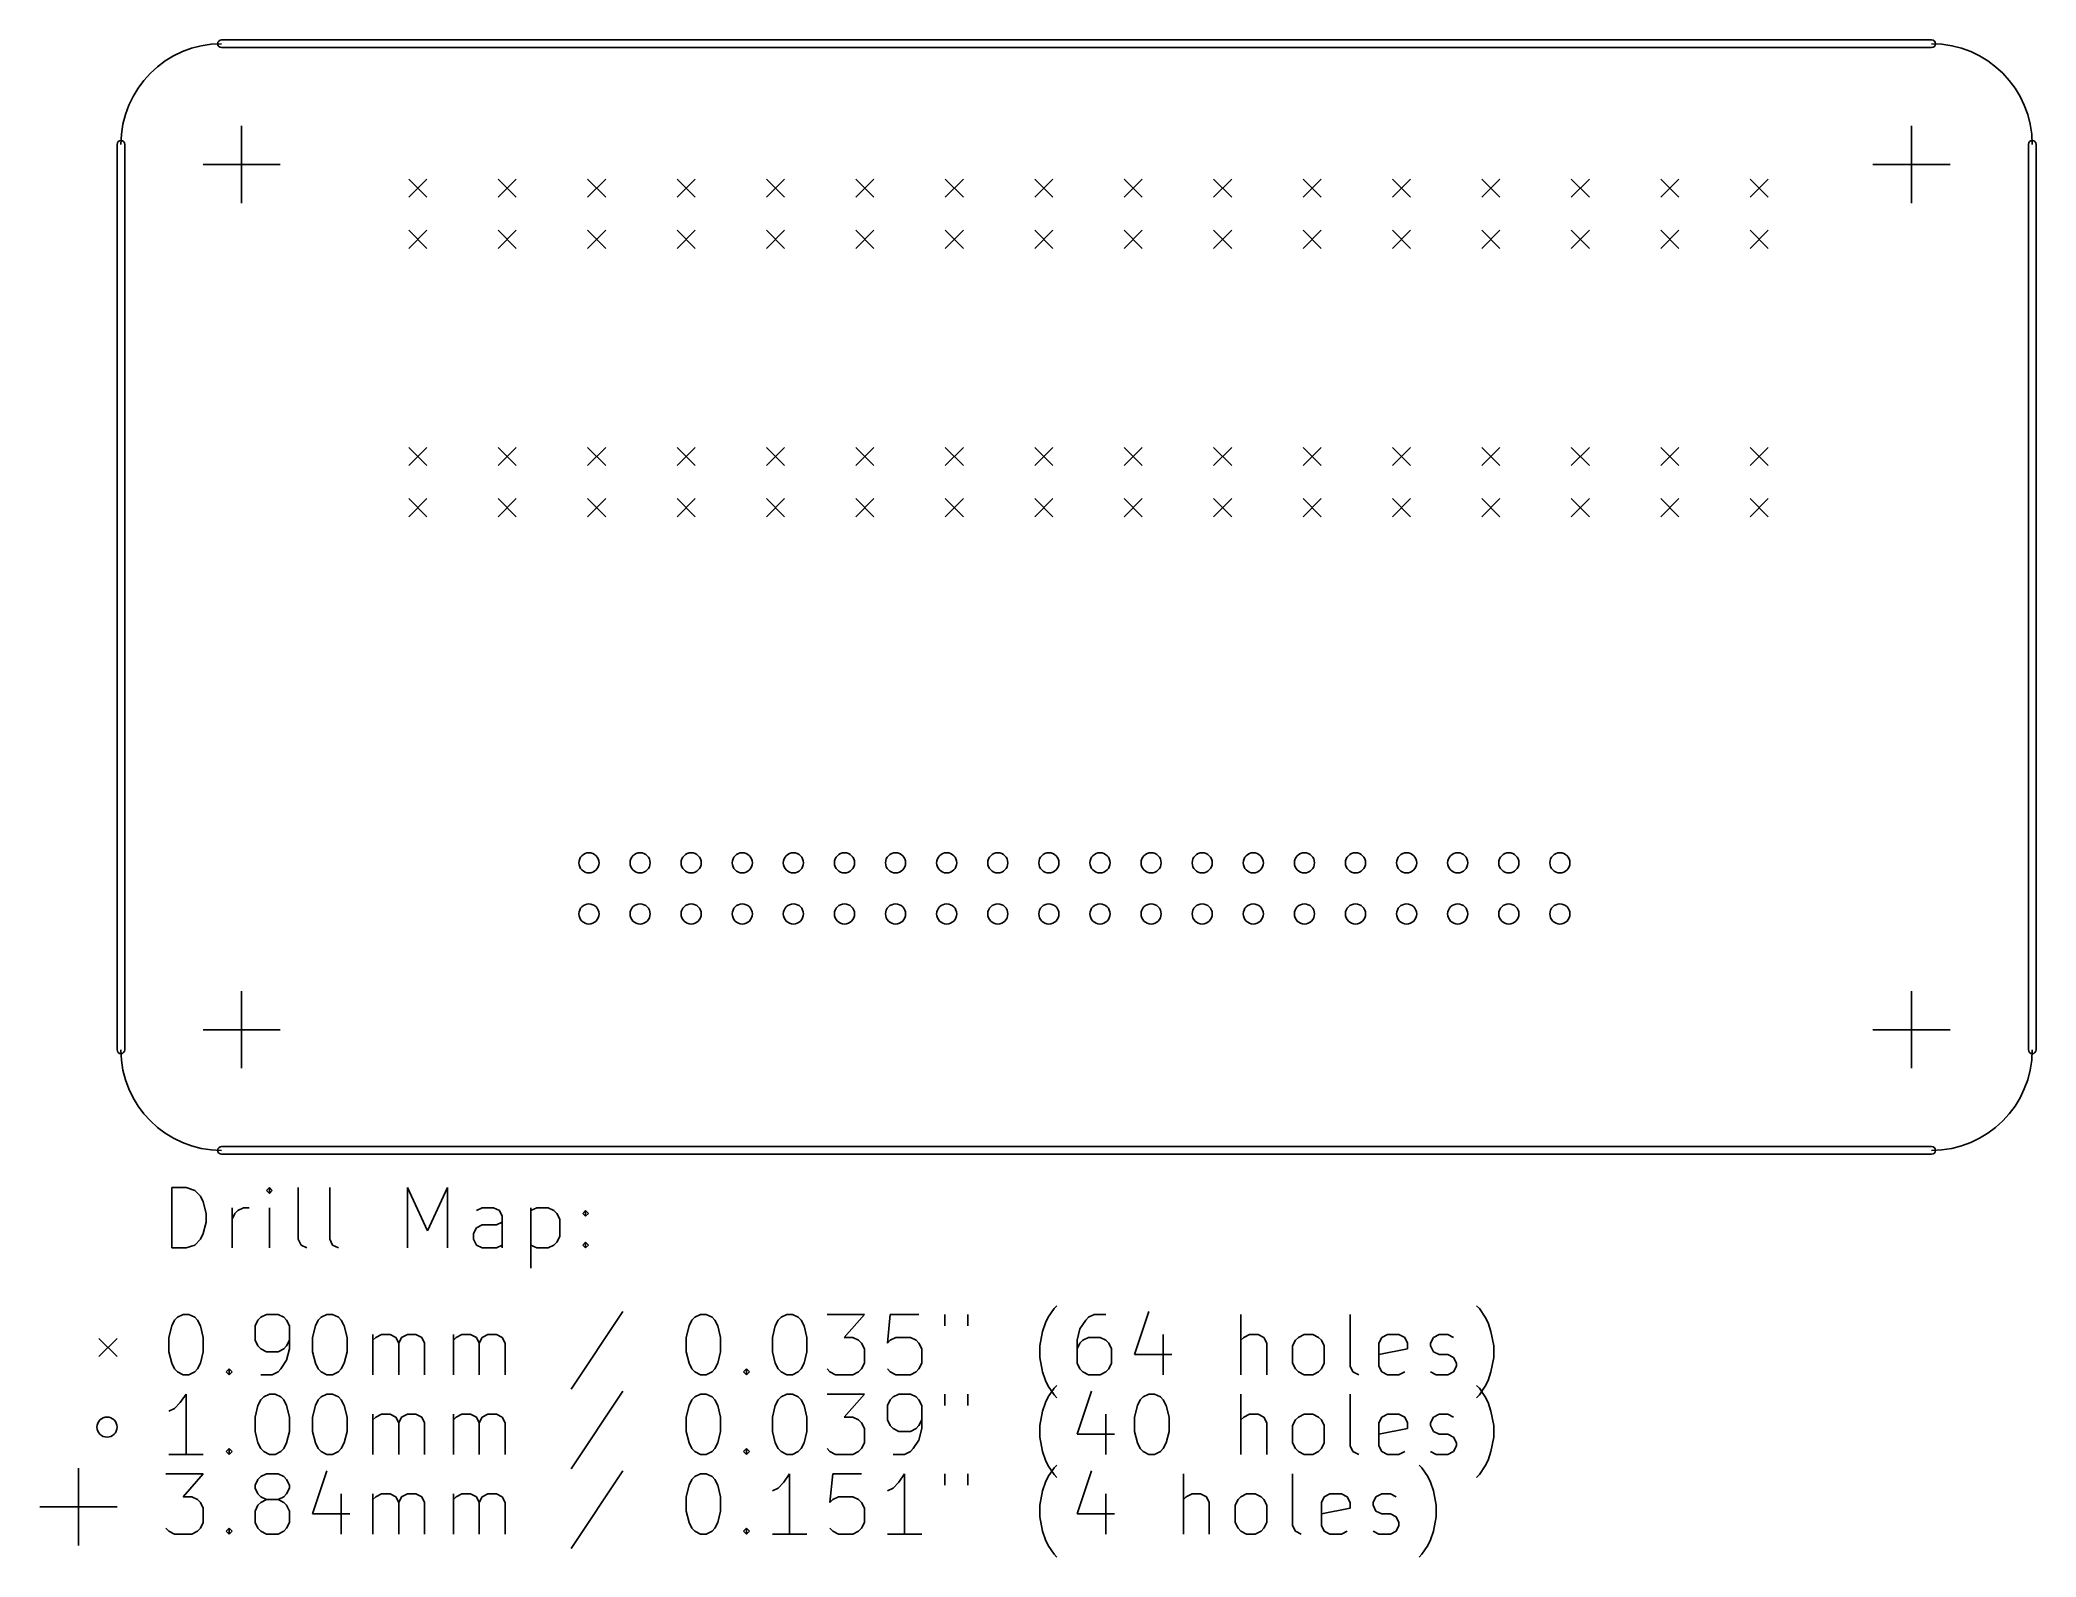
# Model space of a CAD drawing. Extents: x 53 to 152.2, y -111.2 to -35.8.
import ezdxf

# ---------------------------------------------------------------- set-up
doc = ezdxf.new("R2010")
doc.units = 0
doc.header["$MEASUREMENT"] = 0
doc.layers.add('BLACK', color=7, linetype='CONTINUOUS')

msp = doc.modelspace()

# ---------------------------------------------------------------- linework, layer by layer
at = {"layer": 'Black'}
for p, q in [((62, -35.8095), (147, -35.8095)), ((62, -36.1905), (147, -36.1905)), ((63, -40.0823), (63, -43.9177)), ((146, -40.0823), (146, -43.9177)), ((56.8095, -86), (56.8095, -41)), ((57.1905, -86), (57.1905, -41)), ((151.81, -86), (151.81, -41)), ((152.191, -86), (152.191, -41)), ((61.0823, -42), (64.9177, -42)), ((144.082, -42), (147.918, -42)), ((71.305, -42.73), (72.205, -43.63)), ((72.205, -42.73), (71.305, -43.63)), ((75.75, -42.73), (76.65, -43.63)), ((76.65, -42.73), (75.75, -43.63)), ((80.195, -42.73), (81.095, -43.63)), ((81.095, -42.73), (80.195, -43.63)), ((84.64, -42.73), (85.54, -43.63)), ((85.54, -42.73), (84.64, -43.63)), ((89.085, -42.73), (89.985, -43.63)), ((89.985, -42.73), (89.085, -43.63)), ((93.53, -42.73), (94.43, -43.63)), ((94.43, -42.73), (93.53, -43.63)), ((97.975, -42.73), (98.875, -43.63)), ((98.875, -42.73), (97.975, -43.63)), ((102.42, -42.73), (103.32, -43.63)), ((103.32, -42.73), (102.42, -43.63)), ((106.865, -42.73), (107.765, -43.63)), ((107.765, -42.73), (106.865, -43.63)), ((111.31, -42.73), (112.21, -43.63)), ((112.21, -42.73), (111.31, -43.63)), ((115.755, -42.73), (116.655, -43.63)), ((116.655, -42.73), (115.755, -43.63)), ((120.2, -42.73), (121.1, -43.63)), ((121.1, -42.73), (120.2, -43.63)), ((124.645, -42.73), (125.545, -43.63)), ((125.545, -42.73), (124.645, -43.63)), ((129.09, -42.73), (129.99, -43.63)), ((129.99, -42.73), (129.09, -43.63)), ((133.535, -42.73), (134.435, -43.63)), ((134.435, -42.73), (133.535, -43.63)), ((137.98, -42.73), (138.88, -43.63)), ((138.88, -42.73), (137.98, -43.63)), ((71.305, -45.27), (72.205, -46.17)), ((72.205, -45.27), (71.305, -46.17)), ((75.75, -45.27), (76.65, -46.17)), ((76.65, -45.27), (75.75, -46.17)), ((80.195, -45.27), (81.095, -46.17)), ((81.095, -45.27), (80.195, -46.17)), ((84.64, -45.27), (85.54, -46.17)), ((85.54, -45.27), (84.64, -46.17)), ((89.085, -45.27), (89.985, -46.17)), ((89.985, -45.27), (89.085, -46.17)), ((93.53, -45.27), (94.43, -46.17)), ((94.43, -45.27), (93.53, -46.17)), ((97.975, -45.27), (98.875, -46.17)), ((98.875, -45.27), (97.975, -46.17)), ((102.42, -45.27), (103.32, -46.17)), ((103.32, -45.27), (102.42, -46.17)), ((106.865, -45.27), (107.765, -46.17)), ((107.765, -45.27), (106.865, -46.17)), ((111.31, -45.27), (112.21, -46.17)), ((112.21, -45.27), (111.31, -46.17)), ((115.755, -45.27), (116.655, -46.17)), ((116.655, -45.27), (115.755, -46.17)), ((120.2, -45.27), (121.1, -46.17)), ((121.1, -45.27), (120.2, -46.17)), ((124.645, -45.27), (125.545, -46.17)), ((125.545, -45.27), (124.645, -46.17)), ((129.09, -45.27), (129.99, -46.17)), ((129.99, -45.27), (129.09, -46.17)), ((133.535, -45.27), (134.435, -46.17)), ((134.435, -45.27), (133.535, -46.17)), ((137.98, -45.27), (138.88, -46.17)), ((138.88, -45.27), (137.98, -46.17)), ((71.305, -56.065), (72.205, -56.965)), ((72.205, -56.065), (71.305, -56.965)), ((75.75, -56.065), (76.65, -56.965)), ((76.65, -56.065), (75.75, -56.965)), ((80.195, -56.065), (81.095, -56.965)), ((81.095, -56.065), (80.195, -56.965)), ((84.64, -56.065), (85.54, -56.965)), ((85.54, -56.065), (84.64, -56.965)), ((89.085, -56.065), (89.985, -56.965)), ((89.985, -56.065), (89.085, -56.965)), ((93.53, -56.065), (94.43, -56.965)), ((94.43, -56.065), (93.53, -56.965)), ((97.975, -56.065), (98.875, -56.965)), ((98.875, -56.065), (97.975, -56.965)), ((102.42, -56.065), (103.32, -56.965)), ((103.32, -56.065), (102.42, -56.965)), ((106.865, -56.065), (107.765, -56.965)), ((107.765, -56.065), (106.865, -56.965)), ((111.31, -56.065), (112.21, -56.965)), ((112.21, -56.065), (111.31, -56.965)), ((115.755, -56.065), (116.655, -56.965)), ((116.655, -56.065), (115.755, -56.965)), ((120.2, -56.065), (121.1, -56.965)), ((121.1, -56.065), (120.2, -56.965)), ((124.645, -56.065), (125.545, -56.965)), ((125.545, -56.065), (124.645, -56.965)), ((129.09, -56.065), (129.99, -56.965)), ((129.99, -56.065), (129.09, -56.965)), ((133.535, -56.065), (134.435, -56.965)), ((134.435, -56.065), (133.535, -56.965)), ((137.98, -56.065), (138.88, -56.965)), ((138.88, -56.065), (137.98, -56.965)), ((71.305, -58.605), (72.205, -59.505)), ((72.205, -58.605), (71.305, -59.505)), ((75.75, -58.605), (76.65, -59.505)), ((76.65, -58.605), (75.75, -59.505)), ((80.195, -58.605), (81.095, -59.505)), ((81.095, -58.605), (80.195, -59.505)), ((84.64, -58.605), (85.54, -59.505)), ((85.54, -58.605), (84.64, -59.505)), ((89.085, -58.605), (89.985, -59.505)), ((89.985, -58.605), (89.085, -59.505)), ((93.53, -58.605), (94.43, -59.505)), ((94.43, -58.605), (93.53, -59.505)), ((97.975, -58.605), (98.875, -59.505)), ((98.875, -58.605), (97.975, -59.505)), ((102.42, -58.605), (103.32, -59.505)), ((103.32, -58.605), (102.42, -59.505)), ((106.865, -58.605), (107.765, -59.505)), ((107.765, -58.605), (106.865, -59.505)), ((111.31, -58.605), (112.21, -59.505)), ((112.21, -58.605), (111.31, -59.505)), ((115.755, -58.605), (116.655, -59.505)), ((116.655, -58.605), (115.755, -59.505)), ((120.2, -58.605), (121.1, -59.505)), ((121.1, -58.605), (120.2, -59.505)), ((124.645, -58.605), (125.545, -59.505)), ((125.545, -58.605), (124.645, -59.505)), ((129.09, -58.605), (129.99, -59.505)), ((129.99, -58.605), (129.09, -59.505)), ((133.535, -58.605), (134.435, -59.505)), ((134.435, -58.605), (133.535, -59.505)), ((137.98, -58.605), (138.88, -59.505)), ((138.88, -58.605), (137.98, -59.505)), ((63, -83.0823), (63, -86.9177)), ((146, -83.0823), (146, -86.9177)), ((61.0823, -85), (64.9177, -85)), ((144.082, -85), (147.918, -85)), ((62, -90.8095), (147, -90.8095)), ((62, -91.1905), (147, -91.1905)), ((59.5238, -95.8476), (59.5238, -92.8476)), ((59.5238, -92.8476), (60.2381, -92.8476)), ((60.2381, -92.8476), (60.6666, -92.9905)), ((60.6666, -92.9905), (60.9524, -93.2762)), ((64.3809, -92.8476), (64.2381, -92.9905)), ((64.2381, -92.9905), (64.3809, -93.1334)), ((64.5238, -92.9905), (64.3809, -92.8476)), ((64.3809, -92.8476), (64.3809, -93.1334)), ((64.3809, -93.1334), (64.5238, -92.9905)), ((65.8095, -95.4191), (65.8095, -92.8476)), ((67.3809, -95.4191), (67.3809, -92.8476)), ((71.2381, -95.8476), (71.2381, -92.8476)), ((71.2381, -92.8476), (72.2381, -94.9905)), ((72.2381, -94.9905), (73.2381, -92.8476)), ((73.2381, -92.8476), (73.2381, -95.8476)), ((60.9524, -93.2762), (61.0952, -93.5619)), ((61.0952, -93.5619), (61.2381, -94.1334)), ((61.2381, -94.1334), (61.2381, -94.5619)), ((62.5238, -95.8476), (62.5238, -93.8476)), ((62.5238, -94.4191), (62.6666, -94.1334)), ((62.6666, -94.1334), (62.8095, -93.9905)), ((62.8095, -93.9905), (63.0952, -93.8476)), ((63.0952, -93.8476), (63.3809, -93.8476)), ((64.3809, -95.8476), (64.3809, -93.8476)), ((74.9524, -93.8476), (74.6666, -93.9905)), ((75.5238, -93.8476), (74.9524, -93.8476)), ((75.8095, -93.9905), (75.5238, -93.8476)), ((75.9524, -94.2762), (75.8095, -93.9905)), ((77.3809, -93.8476), (77.3809, -96.8476)), ((77.3809, -93.9905), (77.6666, -93.8476)), ((77.6666, -93.8476), (78.2381, -93.8476)), ((78.2381, -93.8476), (78.5238, -93.9905)), ((78.5238, -93.9905), (78.6666, -94.1334)), ((78.6666, -94.1334), (78.8095, -94.4191)), ((79.9524, -94.1334), (80.0952, -93.9905)), ((80.0952, -94.2762), (79.9524, -94.1334)), ((80.0952, -93.9905), (80.2381, -94.1334)), ((80.0952, -93.9905), (80.0952, -94.2762)), ((80.2381, -94.1334), (80.0952, -94.2762)), ((61.0952, -95.1334), (60.9524, -95.4191)), ((61.2381, -94.5619), (61.0952, -95.1334)), ((74.5238, -95.1334), (74.6666, -94.8476)), ((74.5238, -95.4191), (74.5238, -95.1334)), ((74.6666, -94.8476), (74.9524, -94.7048)), ((74.9524, -94.7048), (75.6666, -94.7048)), ((75.6666, -94.7048), (75.9524, -94.5619)), ((75.9524, -95.8476), (75.9524, -94.2762)), ((78.8095, -94.4191), (78.8095, -95.2762)), ((60.2381, -95.8476), (59.5238, -95.8476)), ((60.6666, -95.7048), (60.2381, -95.8476)), ((60.9524, -95.4191), (60.6666, -95.7048)), ((65.9524, -95.7048), (65.8095, -95.4191)), ((66.2381, -95.8476), (65.9524, -95.7048)), ((67.5238, -95.7048), (67.3809, -95.4191)), ((67.8095, -95.8476), (67.5238, -95.7048)), ((74.6666, -95.7048), (74.5238, -95.4191)), ((74.9524, -95.8476), (74.6666, -95.7048)), ((75.6666, -95.8476), (74.9524, -95.8476)), ((75.9524, -95.7048), (75.6666, -95.8476)), ((77.6666, -95.8476), (77.3809, -95.7048)), ((78.2381, -95.8476), (77.6666, -95.8476)), ((78.5238, -95.7048), (78.2381, -95.8476)), ((78.6666, -95.5619), (78.5238, -95.7048)), ((78.8095, -95.2762), (78.6666, -95.5619)), ((79.9524, -95.7048), (80.0952, -95.5619)), ((80.0952, -95.8476), (79.9524, -95.7048)), ((80.0952, -95.5619), (80.2381, -95.7048)), ((80.0952, -95.5619), (80.0952, -95.8476)), ((80.2381, -95.7048), (80.0952, -95.8476)), ((59.8095, -99.2905), (60.0952, -99.1476)), ((60.0952, -99.1476), (60.3809, -99.1476)), ((60.3809, -99.1476), (60.6666, -99.2905)), ((64.2381, -99.1476), (63.9524, -99.2905)), ((64.8095, -99.1476), (64.2381, -99.1476)), ((65.0952, -99.2905), (64.8095, -99.1476)), ((66.9524, -99.2905), (67.2381, -99.1476)), ((67.2381, -99.1476), (67.5238, -99.1476)), ((67.5238, -99.1476), (67.8095, -99.2905)), ((81.9524, -99.0048), (79.3809, -102.862)), ((85.5238, -99.2905), (85.8095, -99.1476)), ((85.8095, -99.1476), (86.0952, -99.1476)), ((86.0952, -99.1476), (86.3809, -99.2905)), ((89.8095, -99.2905), (90.0952, -99.1476)), ((90.0952, -99.1476), (90.3809, -99.1476)), ((90.3809, -99.1476), (90.6666, -99.2905)), ((92.0952, -99.1476), (93.9524, -99.1476)), ((93.9524, -99.1476), (92.9524, -100.291)), ((95.2381, -99.1476), (95.0952, -100.576)), ((96.6666, -99.1476), (95.2381, -99.1476)), ((97.9524, -99.1476), (97.9524, -99.7191)), ((99.0952, -99.1476), (99.0952, -99.7191)), ((103.095, -99.2905), (103.381, -98.8619)), ((103.381, -98.8619), (103.524, -98.7191)), ((105.381, -99.1476), (105.095, -99.2905)), ((105.952, -99.1476), (105.381, -99.1476)), ((108.095, -99.0048), (107.381, -101.148)), ((112.667, -102.148), (112.667, -99.1476)), ((118.095, -101.719), (118.095, -99.1476)), ((124.524, -98.8619), (124.381, -98.7191)), ((124.809, -99.2905), (124.524, -98.8619)), ((59.3809, -100.291), (59.5238, -99.7191)), ((59.5238, -99.7191), (59.6666, -99.4334)), ((59.6666, -99.4334), (59.8095, -99.2905)), ((60.6666, -99.2905), (60.8095, -99.4334)), ((60.8095, -99.4334), (60.9524, -99.7191)), ((60.9524, -99.7191), (61.0952, -100.291)), ((63.8095, -99.4334), (63.6666, -99.7191)), ((63.6666, -99.7191), (63.6666, -100.433)), ((63.9524, -99.2905), (63.8095, -99.4334)), ((65.2381, -99.4334), (65.0952, -99.2905)), ((65.3809, -99.7191), (65.2381, -99.4334)), ((65.3809, -100.862), (65.3809, -99.7191)), ((66.5238, -100.291), (66.6666, -99.7191)), ((66.6666, -99.7191), (66.8095, -99.4334)), ((66.8095, -99.4334), (66.9524, -99.2905)), ((67.8095, -99.2905), (67.9524, -99.4334)), ((67.9524, -99.4334), (68.0952, -99.7191)), ((68.0952, -99.7191), (68.2381, -100.291)), ((69.5238, -102.148), (69.5238, -100.148)), ((69.6666, -100.291), (69.9524, -100.148)), ((69.9524, -100.148), (70.3809, -100.148)), ((70.3809, -100.148), (70.6666, -100.291)), ((70.9524, -100.291), (71.2381, -100.148)), ((71.2381, -100.148), (71.6666, -100.148)), ((71.6666, -100.148), (71.9524, -100.291)), ((73.5238, -102.148), (73.5238, -100.148)), ((73.6666, -100.291), (73.9524, -100.148)), ((73.9524, -100.148), (74.3809, -100.148)), ((74.3809, -100.148), (74.6666, -100.291)), ((74.9524, -100.291), (75.2381, -100.148)), ((75.2381, -100.148), (75.6666, -100.148)), ((75.6666, -100.148), (75.9524, -100.291)), ((85.0952, -100.291), (85.2381, -99.7191)), ((85.2381, -99.7191), (85.3809, -99.4334)), ((85.3809, -99.4334), (85.5238, -99.2905)), ((86.3809, -99.2905), (86.5238, -99.4334)), ((86.5238, -99.4334), (86.6666, -99.7191)), ((86.6666, -99.7191), (86.8095, -100.291)), ((89.3809, -100.291), (89.5238, -99.7191)), ((89.5238, -99.7191), (89.6666, -99.4334)), ((89.6666, -99.4334), (89.8095, -99.2905)), ((90.6666, -99.2905), (90.8095, -99.4334)), ((90.8095, -99.4334), (90.9524, -99.7191)), ((90.9524, -99.7191), (91.0952, -100.291)), ((102.667, -100.719), (102.809, -100.005)), ((102.809, -100.005), (102.952, -99.5762)), ((102.952, -99.5762), (103.095, -99.2905)), ((104.667, -99.8619), (104.524, -100.433)), ((104.952, -99.4334), (104.667, -99.8619)), ((105.095, -99.2905), (104.952, -99.4334)), ((108.809, -100.148), (108.809, -102.148)), ((113.095, -100.148), (112.809, -100.291)), ((113.524, -100.148), (113.095, -100.148)), ((113.809, -100.291), (113.524, -100.148)), ((115.524, -100.291), (115.809, -100.148)), ((115.809, -100.148), (116.238, -100.148)), ((116.238, -100.148), (116.524, -100.291)), ((119.667, -100.291), (119.952, -100.148)), ((119.952, -100.148), (120.524, -100.148)), ((120.524, -100.148), (120.809, -100.291)), ((122.238, -100.291), (122.524, -100.148)), ((122.524, -100.148), (122.952, -100.148)), ((122.952, -100.148), (123.238, -100.291)), ((124.952, -99.5762), (124.809, -99.2905)), ((125.095, -100.005), (124.952, -99.5762)), ((125.238, -100.719), (125.095, -100.005)), ((55.9095, -100.341), (56.8095, -101.241)), ((56.8095, -100.341), (55.9095, -101.241)), ((59.3809, -101.005), (59.3809, -100.291)), ((59.5238, -101.576), (59.3809, -101.005)), ((61.0952, -101.005), (60.9524, -101.576)), ((61.0952, -100.291), (61.0952, -101.005)), ((63.6666, -100.433), (63.8095, -100.719)), ((63.8095, -100.719), (63.9524, -100.862)), ((63.9524, -100.862), (64.2381, -101.005)), ((64.2381, -101.005), (64.8095, -101.005)), ((64.8095, -101.005), (65.0952, -100.862)), ((65.0952, -100.862), (65.2381, -100.719)), ((65.2381, -100.719), (65.3809, -100.433)), ((65.2381, -101.433), (65.3809, -100.862)), ((66.5238, -101.005), (66.5238, -100.291)), ((66.6666, -101.576), (66.5238, -101.005)), ((68.2381, -101.005), (68.0952, -101.576)), ((68.2381, -100.291), (68.2381, -101.005)), ((69.5238, -100.433), (69.6666, -100.291)), ((70.6666, -100.291), (70.8095, -100.576)), ((70.8095, -100.576), (70.9524, -100.291)), ((70.8095, -100.576), (70.8095, -102.148)), ((71.9524, -100.291), (72.0952, -100.576)), ((72.0952, -100.576), (72.0952, -102.148)), ((73.5238, -100.433), (73.6666, -100.291)), ((74.6666, -100.291), (74.8095, -100.576)), ((74.8095, -100.576), (74.9524, -100.291)), ((74.8095, -100.576), (74.8095, -102.148)), ((75.9524, -100.291), (76.0952, -100.576)), ((76.0952, -100.576), (76.0952, -102.148)), ((85.0952, -101.005), (85.0952, -100.291)), ((85.2381, -101.576), (85.0952, -101.005)), ((86.8095, -101.005), (86.6666, -101.576)), ((86.8095, -100.291), (86.8095, -101.005)), ((89.3809, -101.005), (89.3809, -100.291)), ((89.5238, -101.576), (89.3809, -101.005)), ((91.0952, -101.005), (90.9524, -101.576)), ((91.0952, -100.291), (91.0952, -101.005)), ((92.9524, -100.291), (93.3809, -100.291)), ((93.3809, -100.291), (93.6666, -100.433)), ((93.6666, -100.433), (93.8095, -100.576)), ((93.8095, -100.576), (93.9524, -100.862)), ((93.9524, -100.862), (93.9524, -101.576)), ((95.0952, -100.576), (95.2381, -100.433)), ((95.2381, -100.433), (95.5238, -100.291)), ((95.5238, -100.291), (96.2381, -100.291)), ((96.2381, -100.291), (96.5238, -100.433)), ((96.5238, -100.433), (96.6666, -100.576)), ((96.6666, -100.576), (96.8095, -100.862)), ((96.8095, -100.862), (96.8095, -101.576)), ((102.667, -101.291), (102.667, -100.719)), ((104.524, -100.433), (104.524, -101.576)), ((104.667, -100.576), (104.524, -100.862)), ((104.809, -100.433), (104.667, -100.576)), ((105.095, -100.291), (104.809, -100.433)), ((105.667, -100.291), (105.095, -100.291)), ((105.952, -100.433), (105.667, -100.291)), ((106.095, -100.576), (105.952, -100.433)), ((106.238, -100.862), (106.095, -100.576)), ((106.238, -101.576), (106.238, -100.862)), ((107.381, -101.148), (109.238, -101.148)), ((112.809, -100.291), (112.667, -100.433)), ((113.952, -100.576), (113.809, -100.291)), ((113.952, -102.148), (113.952, -100.576)), ((115.238, -100.719), (115.381, -100.433)), ((115.238, -101.576), (115.238, -100.719)), ((115.381, -100.433), (115.524, -100.291)), ((116.524, -100.291), (116.667, -100.433)), ((116.667, -100.433), (116.809, -100.719)), ((116.809, -100.719), (116.809, -101.576)), ((119.524, -100.576), (119.667, -100.291)), ((119.524, -101.719), (119.524, -100.576)), ((120.952, -100.862), (119.524, -101.148)), ((120.809, -100.291), (120.952, -100.576)), ((120.952, -100.576), (120.952, -100.862)), ((122.095, -100.576), (122.238, -100.291)), ((122.095, -100.719), (122.095, -100.576)), ((122.238, -101.005), (122.095, -100.719)), ((122.524, -101.148), (122.238, -101.005)), ((122.952, -101.148), (122.524, -101.148)), ((123.238, -101.291), (122.952, -101.148)), ((125.238, -101.291), (125.238, -100.719)), ((59.6666, -101.862), (59.5238, -101.576)), ((59.8095, -102.005), (59.6666, -101.862)), ((60.0952, -102.148), (59.8095, -102.005)), ((60.3809, -102.148), (60.0952, -102.148)), ((60.6666, -102.005), (60.3809, -102.148)), ((60.8095, -101.862), (60.6666, -102.005)), ((60.9524, -101.576), (60.8095, -101.862)), ((62.2381, -102.005), (62.3809, -101.862)), ((62.3809, -102.148), (62.2381, -102.005)), ((62.3809, -101.862), (62.5238, -102.005)), ((62.3809, -101.862), (62.3809, -102.148)), ((62.5238, -102.005), (62.3809, -102.148)), ((63.9524, -102.148), (64.5238, -102.148)), ((64.5238, -102.148), (64.8095, -102.005)), ((64.8095, -102.005), (64.9524, -101.862)), ((64.9524, -101.862), (65.2381, -101.433)), ((66.8095, -101.862), (66.6666, -101.576)), ((66.9524, -102.005), (66.8095, -101.862)), ((67.2381, -102.148), (66.9524, -102.005)), ((67.5238, -102.148), (67.2381, -102.148)), ((67.8095, -102.005), (67.5238, -102.148)), ((67.9524, -101.862), (67.8095, -102.005)), ((68.0952, -101.576), (67.9524, -101.862)), ((85.3809, -101.862), (85.2381, -101.576)), ((85.5238, -102.005), (85.3809, -101.862)), ((85.8095, -102.148), (85.5238, -102.005)), ((86.0952, -102.148), (85.8095, -102.148)), ((86.3809, -102.005), (86.0952, -102.148)), ((86.5238, -101.862), (86.3809, -102.005)), ((86.6666, -101.576), (86.5238, -101.862)), ((87.9524, -102.005), (88.0952, -101.862)), ((88.0952, -102.148), (87.9524, -102.005)), ((88.0952, -101.862), (88.2381, -102.005)), ((88.0952, -101.862), (88.0952, -102.148)), ((88.2381, -102.005), (88.0952, -102.148)), ((89.6666, -101.862), (89.5238, -101.576)), ((89.8095, -102.005), (89.6666, -101.862)), ((90.0952, -102.148), (89.8095, -102.005)), ((90.3809, -102.148), (90.0952, -102.148)), ((90.6666, -102.005), (90.3809, -102.148)), ((90.8095, -101.862), (90.6666, -102.005)), ((90.9524, -101.576), (90.8095, -101.862)), ((92.2381, -102.005), (92.0952, -101.862)), ((92.5238, -102.148), (92.2381, -102.005)), ((93.3809, -102.148), (92.5238, -102.148)), ((93.6666, -102.005), (93.3809, -102.148)), ((93.8095, -101.862), (93.6666, -102.005)), ((93.9524, -101.576), (93.8095, -101.862)), ((95.2381, -102.005), (95.0952, -101.862)), ((95.5238, -102.148), (95.2381, -102.005)), ((96.2381, -102.148), (95.5238, -102.148)), ((96.5238, -102.005), (96.2381, -102.148)), ((96.6666, -101.862), (96.5238, -102.005)), ((96.8095, -101.576), (96.6666, -101.862)), ((102.809, -102.005), (102.667, -101.291)), ((102.952, -102.433), (102.809, -102.005)), ((104.524, -101.576), (104.667, -101.862)), ((104.667, -101.862), (104.809, -102.005)), ((104.809, -102.005), (105.095, -102.148)), ((105.095, -102.148), (105.667, -102.148)), ((105.667, -102.148), (105.952, -102.005)), ((105.952, -102.005), (106.095, -101.862)), ((106.095, -101.862), (106.238, -101.576)), ((115.381, -101.862), (115.238, -101.576)), ((115.524, -102.005), (115.381, -101.862)), ((115.809, -102.148), (115.524, -102.005)), ((116.238, -102.148), (115.809, -102.148)), ((116.524, -102.005), (116.238, -102.148)), ((116.667, -101.862), (116.524, -102.005)), ((116.809, -101.576), (116.667, -101.862)), ((118.238, -102.005), (118.095, -101.719)), ((118.524, -102.148), (118.238, -102.005)), ((119.667, -102.005), (119.524, -101.719)), ((119.952, -102.148), (119.667, -102.005)), ((120.524, -102.148), (119.952, -102.148)), ((120.809, -102.005), (120.524, -102.148)), ((122.095, -102.005), (122.381, -102.148)), ((122.381, -102.148), (122.952, -102.148)), ((122.952, -102.148), (123.238, -102.005)), ((123.381, -101.576), (123.238, -101.291)), ((123.238, -102.005), (123.381, -101.719)), ((123.381, -101.719), (123.381, -101.576)), ((124.952, -102.433), (125.095, -102.005)), ((125.095, -102.005), (125.238, -101.291)), ((60.2381, -103.108), (59.9524, -103.536)), ((60.2381, -106.108), (60.2381, -103.108)), ((64.0952, -103.251), (64.3809, -103.108)), ((64.3809, -103.108), (64.6666, -103.108)), ((64.6666, -103.108), (64.9524, -103.251)), ((66.9524, -103.251), (67.2381, -103.108)), ((67.2381, -103.108), (67.5238, -103.108)), ((67.5238, -103.108), (67.8095, -103.251)), ((81.9524, -102.965), (79.3809, -106.822)), ((85.5238, -103.251), (85.8095, -103.108)), ((85.8095, -103.108), (86.0952, -103.108)), ((86.0952, -103.108), (86.3809, -103.251)), ((89.8095, -103.251), (90.0952, -103.108)), ((90.0952, -103.108), (90.3809, -103.108)), ((90.3809, -103.108), (90.6666, -103.251)), ((92.0952, -103.108), (93.9524, -103.108)), ((93.9524, -103.108), (92.9524, -104.251)), ((95.6666, -103.108), (95.3809, -103.251)), ((96.2381, -103.108), (95.6666, -103.108)), ((96.5238, -103.251), (96.2381, -103.108)), ((97.9524, -103.108), (97.9524, -103.679)), ((99.0952, -103.108), (99.0952, -103.679)), ((103.095, -102.719), (102.952, -102.433)), ((103.381, -103.148), (103.095, -102.719)), ((103.095, -103.251), (103.381, -102.822)), ((103.381, -102.822), (103.524, -102.679)), ((103.524, -103.291), (103.381, -103.148)), ((105.238, -102.965), (104.524, -105.108)), ((107.809, -103.251), (108.095, -103.108)), ((108.095, -103.108), (108.381, -103.108)), ((108.381, -103.108), (108.667, -103.251)), ((112.667, -106.108), (112.667, -103.108)), ((118.095, -105.679), (118.095, -103.108)), ((124.524, -102.822), (124.381, -102.679)), ((124.381, -103.291), (124.524, -103.148)), ((124.524, -103.148), (124.809, -102.719)), ((124.809, -103.251), (124.524, -102.822)), ((124.809, -102.719), (124.952, -102.433)), ((59.6666, -103.822), (59.3809, -103.965)), ((59.9524, -103.536), (59.6666, -103.822)), ((63.6666, -104.251), (63.8095, -103.679)), ((63.8095, -103.679), (63.9524, -103.393)), ((63.9524, -103.393), (64.0952, -103.251)), ((64.9524, -103.251), (65.0952, -103.393)), ((65.0952, -103.393), (65.2381, -103.679)), ((65.2381, -103.679), (65.3809, -104.251)), ((66.5238, -104.251), (66.6666, -103.679)), ((66.6666, -103.679), (66.8095, -103.393)), ((66.8095, -103.393), (66.9524, -103.251)), ((67.8095, -103.251), (67.9524, -103.393)), ((67.9524, -103.393), (68.0952, -103.679)), ((68.0952, -103.679), (68.2381, -104.251)), ((69.5238, -106.108), (69.5238, -104.108)), ((69.6666, -104.251), (69.9524, -104.108)), ((69.9524, -104.108), (70.3809, -104.108)), ((70.3809, -104.108), (70.6666, -104.251)), ((70.9524, -104.251), (71.2381, -104.108)), ((71.2381, -104.108), (71.6666, -104.108)), ((71.6666, -104.108), (71.9524, -104.251)), ((73.5238, -106.108), (73.5238, -104.108)), ((73.6666, -104.251), (73.9524, -104.108)), ((73.9524, -104.108), (74.3809, -104.108)), ((74.3809, -104.108), (74.6666, -104.251)), ((74.9524, -104.251), (75.2381, -104.108)), ((75.2381, -104.108), (75.6666, -104.108)), ((75.6666, -104.108), (75.9524, -104.251)), ((85.0952, -104.251), (85.2381, -103.679)), ((85.2381, -103.679), (85.3809, -103.393)), ((85.3809, -103.393), (85.5238, -103.251)), ((86.3809, -103.251), (86.5238, -103.393)), ((86.5238, -103.393), (86.6666, -103.679)), ((86.6666, -103.679), (86.8095, -104.251)), ((89.3809, -104.251), (89.5238, -103.679)), ((89.5238, -103.679), (89.6666, -103.393)), ((89.6666, -103.393), (89.8095, -103.251)), ((90.6666, -103.251), (90.8095, -103.393)), ((90.8095, -103.393), (90.9524, -103.679)), ((90.9524, -103.679), (91.0952, -104.251)), ((95.2381, -103.393), (95.0952, -103.679)), ((95.0952, -103.679), (95.0952, -104.393)), ((95.3809, -103.251), (95.2381, -103.393)), ((96.6666, -103.393), (96.5238, -103.251)), ((96.8095, -103.679), (96.6666, -103.393)), ((96.8095, -104.822), (96.8095, -103.679)), ((102.667, -104.679), (102.809, -103.965)), ((102.809, -103.965), (102.952, -103.536)), ((102.952, -103.536), (103.095, -103.251)), ((105.952, -104.108), (105.952, -106.108)), ((107.381, -104.251), (107.524, -103.679)), ((107.524, -103.679), (107.667, -103.393)), ((107.667, -103.393), (107.809, -103.251)), ((108.667, -103.251), (108.809, -103.393)), ((108.809, -103.393), (108.952, -103.679)), ((108.952, -103.679), (109.095, -104.251)), ((113.095, -104.108), (112.809, -104.251)), ((113.524, -104.108), (113.095, -104.108)), ((113.809, -104.251), (113.524, -104.108)), ((115.524, -104.251), (115.809, -104.108)), ((115.809, -104.108), (116.238, -104.108)), ((116.238, -104.108), (116.524, -104.251)), ((119.667, -104.251), (119.952, -104.108)), ((119.952, -104.108), (120.524, -104.108)), ((120.524, -104.108), (120.809, -104.251)), ((122.238, -104.251), (122.524, -104.108)), ((122.524, -104.108), (122.952, -104.108)), ((122.952, -104.108), (123.238, -104.251)), ((124.952, -103.536), (124.809, -103.251)), ((125.095, -103.965), (124.952, -103.536)), ((125.238, -104.679), (125.095, -103.965)), ((63.6666, -104.965), (63.6666, -104.251)), ((63.8095, -105.536), (63.6666, -104.965)), ((65.3809, -104.965), (65.2381, -105.536)), ((65.3809, -104.251), (65.3809, -104.965)), ((66.5238, -104.965), (66.5238, -104.251)), ((66.6666, -105.536), (66.5238, -104.965)), ((68.2381, -104.965), (68.0952, -105.536)), ((68.2381, -104.251), (68.2381, -104.965)), ((69.5238, -104.393), (69.6666, -104.251)), ((70.6666, -104.251), (70.8095, -104.536)), ((70.8095, -104.536), (70.9524, -104.251)), ((70.8095, -104.536), (70.8095, -106.108)), ((71.9524, -104.251), (72.0952, -104.536)), ((72.0952, -104.536), (72.0952, -106.108)), ((73.5238, -104.393), (73.6666, -104.251)), ((74.6666, -104.251), (74.8095, -104.536)), ((74.8095, -104.536), (74.9524, -104.251)), ((74.8095, -104.536), (74.8095, -106.108)), ((75.9524, -104.251), (76.0952, -104.536)), ((76.0952, -104.536), (76.0952, -106.108)), ((85.0952, -104.965), (85.0952, -104.251)), ((85.2381, -105.536), (85.0952, -104.965)), ((86.8095, -104.965), (86.6666, -105.536)), ((86.8095, -104.251), (86.8095, -104.965)), ((89.3809, -104.965), (89.3809, -104.251)), ((89.5238, -105.536), (89.3809, -104.965)), ((91.0952, -104.965), (90.9524, -105.536)), ((91.0952, -104.251), (91.0952, -104.965)), ((92.9524, -104.251), (93.3809, -104.251)), ((93.3809, -104.251), (93.6666, -104.393)), ((93.6666, -104.393), (93.8095, -104.536)), ((93.8095, -104.536), (93.9524, -104.822)), ((93.9524, -104.822), (93.9524, -105.536)), ((95.0952, -104.393), (95.2381, -104.679)), ((95.2381, -104.679), (95.3809, -104.822)), ((95.3809, -104.822), (95.6666, -104.965)), ((95.6666, -104.965), (96.2381, -104.965)), ((96.2381, -104.965), (96.5238, -104.822)), ((96.5238, -104.822), (96.6666, -104.679)), ((96.6666, -104.679), (96.8095, -104.393)), ((96.6666, -105.393), (96.8095, -104.822)), ((102.667, -105.251), (102.667, -104.679)), ((104.524, -105.108), (106.381, -105.108)), ((107.381, -104.965), (107.381, -104.251)), ((107.524, -105.536), (107.381, -104.965)), ((109.095, -104.965), (108.952, -105.536)), ((109.095, -104.251), (109.095, -104.965)), ((112.809, -104.251), (112.667, -104.393)), ((113.952, -104.536), (113.809, -104.251)), ((113.952, -106.108), (113.952, -104.536)), ((115.238, -104.679), (115.381, -104.393)), ((115.238, -105.536), (115.238, -104.679)), ((115.381, -104.393), (115.524, -104.251)), ((116.524, -104.251), (116.667, -104.393)), ((116.667, -104.393), (116.809, -104.679)), ((116.809, -104.679), (116.809, -105.536)), ((119.524, -104.536), (119.667, -104.251)), ((119.524, -105.679), (119.524, -104.536)), ((120.952, -104.822), (119.524, -105.108)), ((120.809, -104.251), (120.952, -104.536)), ((120.952, -104.536), (120.952, -104.822)), ((122.095, -104.536), (122.238, -104.251)), ((122.095, -104.679), (122.095, -104.536)), ((122.238, -104.965), (122.095, -104.679)), ((122.524, -105.108), (122.238, -104.965)), ((122.952, -105.108), (122.524, -105.108)), ((123.238, -105.251), (122.952, -105.108)), ((125.238, -105.251), (125.238, -104.679)), ((61.0952, -106.108), (59.3809, -106.108)), ((62.2381, -105.965), (62.3809, -105.822)), ((62.3809, -106.108), (62.2381, -105.965)), ((62.3809, -105.822), (62.5238, -105.965)), ((62.3809, -105.822), (62.3809, -106.108)), ((62.5238, -105.965), (62.3809, -106.108)), ((63.9524, -105.822), (63.8095, -105.536)), ((64.0952, -105.965), (63.9524, -105.822)), ((64.3809, -106.108), (64.0952, -105.965)), ((64.6666, -106.108), (64.3809, -106.108)), ((64.9524, -105.965), (64.6666, -106.108)), ((65.0952, -105.822), (64.9524, -105.965)), ((65.2381, -105.536), (65.0952, -105.822)), ((66.8095, -105.822), (66.6666, -105.536)), ((66.9524, -105.965), (66.8095, -105.822)), ((67.2381, -106.108), (66.9524, -105.965)), ((67.5238, -106.108), (67.2381, -106.108)), ((67.8095, -105.965), (67.5238, -106.108)), ((67.9524, -105.822), (67.8095, -105.965)), ((68.0952, -105.536), (67.9524, -105.822)), ((85.3809, -105.822), (85.2381, -105.536)), ((85.5238, -105.965), (85.3809, -105.822)), ((85.8095, -106.108), (85.5238, -105.965)), ((86.0952, -106.108), (85.8095, -106.108)), ((86.3809, -105.965), (86.0952, -106.108)), ((86.5238, -105.822), (86.3809, -105.965)), ((86.6666, -105.536), (86.5238, -105.822)), ((87.9524, -105.965), (88.0952, -105.822)), ((88.0952, -106.108), (87.9524, -105.965)), ((88.0952, -105.822), (88.2381, -105.965)), ((88.0952, -105.822), (88.0952, -106.108)), ((88.2381, -105.965), (88.0952, -106.108)), ((89.6666, -105.822), (89.5238, -105.536)), ((89.8095, -105.965), (89.6666, -105.822)), ((90.0952, -106.108), (89.8095, -105.965)), ((90.3809, -106.108), (90.0952, -106.108)), ((90.6666, -105.965), (90.3809, -106.108)), ((90.8095, -105.822), (90.6666, -105.965)), ((90.9524, -105.536), (90.8095, -105.822)), ((92.2381, -105.965), (92.0952, -105.822)), ((92.5238, -106.108), (92.2381, -105.965)), ((93.3809, -106.108), (92.5238, -106.108)), ((93.6666, -105.965), (93.3809, -106.108)), ((93.8095, -105.822), (93.6666, -105.965)), ((93.9524, -105.536), (93.8095, -105.822)), ((95.3809, -106.108), (95.9524, -106.108)), ((95.9524, -106.108), (96.2381, -105.965)), ((96.2381, -105.965), (96.3809, -105.822)), ((96.3809, -105.822), (96.6666, -105.393)), ((102.809, -105.965), (102.667, -105.251)), ((102.952, -106.393), (102.809, -105.965)), ((107.667, -105.822), (107.524, -105.536)), ((107.809, -105.965), (107.667, -105.822)), ((108.095, -106.108), (107.809, -105.965)), ((108.381, -106.108), (108.095, -106.108)), ((108.667, -105.965), (108.381, -106.108)), ((108.809, -105.822), (108.667, -105.965)), ((108.952, -105.536), (108.809, -105.822)), ((115.381, -105.822), (115.238, -105.536)), ((115.524, -105.965), (115.381, -105.822)), ((115.809, -106.108), (115.524, -105.965)), ((116.238, -106.108), (115.809, -106.108)), ((116.524, -105.965), (116.238, -106.108)), ((116.667, -105.822), (116.524, -105.965)), ((116.809, -105.536), (116.667, -105.822)), ((118.238, -105.965), (118.095, -105.679)), ((118.524, -106.108), (118.238, -105.965)), ((119.667, -105.965), (119.524, -105.679)), ((119.952, -106.108), (119.667, -105.965)), ((120.524, -106.108), (119.952, -106.108)), ((120.809, -105.965), (120.524, -106.108)), ((122.095, -105.965), (122.381, -106.108)), ((122.381, -106.108), (122.952, -106.108)), ((122.952, -106.108), (123.238, -105.965)), ((123.381, -105.536), (123.238, -105.251)), ((123.238, -105.965), (123.381, -105.679)), ((123.381, -105.679), (123.381, -105.536)), ((124.952, -106.393), (125.095, -105.965)), ((125.095, -105.965), (125.238, -105.251)), ((54.8918, -106.793), (54.8918, -110.628)), ((59.2381, -107.068), (61.0952, -107.068)), ((61.0952, -107.068), (60.0952, -108.211)), ((63.9524, -107.211), (64.2381, -107.068)), ((64.2381, -107.068), (64.8095, -107.068)), ((64.8095, -107.068), (65.0952, -107.211)), ((67.2381, -106.925), (66.5238, -109.068)), ((81.9524, -106.925), (79.3809, -110.782)), ((85.5238, -107.211), (85.8095, -107.068)), ((85.8095, -107.068), (86.0952, -107.068)), ((86.0952, -107.068), (86.3809, -107.211)), ((90.2381, -107.068), (89.9524, -107.496)), ((90.2381, -110.068), (90.2381, -107.068)), ((92.3809, -107.068), (92.2381, -108.496)), ((93.8095, -107.068), (92.3809, -107.068)), ((95.9524, -107.068), (95.6666, -107.496)), ((95.9524, -110.068), (95.9524, -107.068)), ((97.9524, -107.068), (97.9524, -107.639)), ((99.0952, -107.068), (99.0952, -107.639)), ((103.095, -106.679), (102.952, -106.393)), ((103.381, -107.108), (103.095, -106.679)), ((103.095, -107.211), (103.381, -106.782)), ((103.381, -106.782), (103.524, -106.639)), ((103.524, -107.251), (103.381, -107.108)), ((105.238, -106.925), (104.524, -109.068)), ((109.809, -110.068), (109.809, -107.068)), ((115.238, -109.639), (115.238, -107.068)), ((121.667, -106.782), (121.524, -106.639)), ((121.952, -107.211), (121.667, -106.782)), ((124.381, -107.251), (124.524, -107.108)), ((124.524, -107.108), (124.809, -106.679)), ((124.809, -106.679), (124.952, -106.393)), ((63.6666, -107.639), (63.8095, -107.353)), ((63.6666, -107.782), (63.6666, -107.639)), ((63.8095, -108.068), (63.6666, -107.782)), ((63.8095, -107.353), (63.9524, -107.211)), ((63.9524, -108.211), (63.8095, -108.068)), ((65.0952, -107.211), (65.2381, -107.353)), ((65.2381, -108.068), (65.0952, -108.211)), ((65.2381, -107.353), (65.3809, -107.639)), ((65.3809, -107.782), (65.2381, -108.068)), ((65.3809, -107.639), (65.3809, -107.782)), ((67.9524, -108.068), (67.9524, -110.068)), ((69.5238, -110.068), (69.5238, -108.068)), ((69.6666, -108.211), (69.9524, -108.068)), ((69.9524, -108.068), (70.3809, -108.068)), ((70.3809, -108.068), (70.6666, -108.211)), ((70.9524, -108.211), (71.2381, -108.068)), ((71.2381, -108.068), (71.6666, -108.068)), ((71.6666, -108.068), (71.9524, -108.211)), ((73.5238, -110.068), (73.5238, -108.068)), ((73.6666, -108.211), (73.9524, -108.068)), ((73.9524, -108.068), (74.3809, -108.068)), ((74.3809, -108.068), (74.6666, -108.211)), ((74.9524, -108.211), (75.2381, -108.068)), ((75.2381, -108.068), (75.6666, -108.068)), ((75.6666, -108.068), (75.9524, -108.211)), ((85.0952, -108.211), (85.2381, -107.639)), ((85.2381, -107.639), (85.3809, -107.353)), ((85.3809, -107.353), (85.5238, -107.211)), ((86.3809, -107.211), (86.5238, -107.353)), ((86.5238, -107.353), (86.6666, -107.639)), ((86.6666, -107.639), (86.8095, -108.211)), ((89.6666, -107.782), (89.3809, -107.925)), ((89.9524, -107.496), (89.6666, -107.782)), ((95.3809, -107.782), (95.0952, -107.925)), ((95.6666, -107.496), (95.3809, -107.782)), ((102.667, -108.639), (102.809, -107.925)), ((102.809, -107.925), (102.952, -107.496)), ((102.952, -107.496), (103.095, -107.211)), ((105.952, -108.068), (105.952, -110.068)), ((110.238, -108.068), (109.952, -108.211)), ((110.667, -108.068), (110.238, -108.068)), ((110.952, -108.211), (110.667, -108.068)), ((112.667, -108.211), (112.952, -108.068)), ((112.952, -108.068), (113.381, -108.068)), ((113.381, -108.068), (113.667, -108.211)), ((116.809, -108.211), (117.095, -108.068)), ((117.095, -108.068), (117.667, -108.068)), ((117.667, -108.068), (117.952, -108.211)), ((119.381, -108.211), (119.667, -108.068)), ((119.667, -108.068), (120.095, -108.068)), ((120.095, -108.068), (120.381, -108.211)), ((122.095, -107.496), (121.952, -107.211)), ((122.238, -107.925), (122.095, -107.496)), ((122.381, -108.639), (122.238, -107.925)), ((52.9741, -108.711), (56.8095, -108.711)), ((60.0952, -108.211), (60.5238, -108.211)), ((60.5238, -108.211), (60.8095, -108.353)), ((60.8095, -108.353), (60.9524, -108.496)), ((60.9524, -108.496), (61.0952, -108.782)), ((61.0952, -108.782), (61.0952, -109.496)), ((63.8095, -108.639), (63.6666, -108.925)), ((63.6666, -108.925), (63.6666, -109.496)), ((63.9524, -108.496), (63.8095, -108.639)), ((64.2381, -108.353), (63.9524, -108.211)), ((64.2381, -108.353), (63.9524, -108.496)), ((64.8095, -108.353), (64.2381, -108.353)), ((65.0952, -108.211), (64.8095, -108.353)), ((65.0952, -108.496), (64.8095, -108.353)), ((65.2381, -108.639), (65.0952, -108.496)), ((65.3809, -108.925), (65.2381, -108.639)), ((65.3809, -109.496), (65.3809, -108.925)), ((66.5238, -109.068), (68.3809, -109.068)), ((69.5238, -108.353), (69.6666, -108.211)), ((70.6666, -108.211), (70.8095, -108.496)), ((70.8095, -108.496), (70.9524, -108.211)), ((70.8095, -108.496), (70.8095, -110.068)), ((71.9524, -108.211), (72.0952, -108.496)), ((72.0952, -108.496), (72.0952, -110.068)), ((73.5238, -108.353), (73.6666, -108.211)), ((74.6666, -108.211), (74.8095, -108.496)), ((74.8095, -108.496), (74.9524, -108.211)), ((74.8095, -108.496), (74.8095, -110.068)), ((75.9524, -108.211), (76.0952, -108.496)), ((76.0952, -108.496), (76.0952, -110.068)), ((85.0952, -108.925), (85.0952, -108.211)), ((85.2381, -109.496), (85.0952, -108.925)), ((86.8095, -108.925), (86.6666, -109.496)), ((86.8095, -108.211), (86.8095, -108.925)), ((92.2381, -108.496), (92.3809, -108.353)), ((92.3809, -108.353), (92.6666, -108.211)), ((92.6666, -108.211), (93.3809, -108.211)), ((93.3809, -108.211), (93.6666, -108.353)), ((93.6666, -108.353), (93.8095, -108.496)), ((93.8095, -108.496), (93.9524, -108.782)), ((93.9524, -108.782), (93.9524, -109.496)), ((102.667, -109.211), (102.667, -108.639)), ((104.524, -109.068), (106.381, -109.068)), ((109.952, -108.211), (109.809, -108.353)), ((111.095, -108.496), (110.952, -108.211)), ((111.095, -110.068), (111.095, -108.496)), ((112.381, -108.639), (112.524, -108.353)), ((112.381, -109.496), (112.381, -108.639)), ((112.524, -108.353), (112.667, -108.211)), ((113.667, -108.211), (113.809, -108.353)), ((113.809, -108.353), (113.952, -108.639)), ((113.952, -108.639), (113.952, -109.496)), ((116.667, -108.496), (116.809, -108.211)), ((116.667, -109.639), (116.667, -108.496)), ((118.095, -108.782), (116.667, -109.068)), ((117.952, -108.211), (118.095, -108.496)), ((118.095, -108.496), (118.095, -108.782)), ((119.238, -108.496), (119.381, -108.211)), ((119.238, -108.639), (119.238, -108.496)), ((119.381, -108.925), (119.238, -108.639)), ((119.667, -109.068), (119.381, -108.925)), ((120.095, -109.068), (119.667, -109.068)), ((120.381, -109.211), (120.095, -109.068)), ((122.381, -109.211), (122.381, -108.639)), ((59.3809, -109.925), (59.2381, -109.782)), ((59.6666, -110.068), (59.3809, -109.925)), ((60.5238, -110.068), (59.6666, -110.068)), ((60.8095, -109.925), (60.5238, -110.068)), ((60.9524, -109.782), (60.8095, -109.925)), ((61.0952, -109.496), (60.9524, -109.782)), ((62.2381, -109.925), (62.3809, -109.782)), ((62.3809, -110.068), (62.2381, -109.925)), ((62.3809, -109.782), (62.5238, -109.925)), ((62.3809, -109.782), (62.3809, -110.068)), ((62.5238, -109.925), (62.3809, -110.068)), ((63.6666, -109.496), (63.8095, -109.782)), ((63.8095, -109.782), (63.9524, -109.925)), ((63.9524, -109.925), (64.2381, -110.068)), ((64.2381, -110.068), (64.8095, -110.068)), ((64.8095, -110.068), (65.0952, -109.925)), ((65.0952, -109.925), (65.2381, -109.782)), ((65.2381, -109.782), (65.3809, -109.496)), ((85.3809, -109.782), (85.2381, -109.496)), ((85.5238, -109.925), (85.3809, -109.782)), ((85.8095, -110.068), (85.5238, -109.925)), ((86.0952, -110.068), (85.8095, -110.068)), ((86.3809, -109.925), (86.0952, -110.068)), ((86.5238, -109.782), (86.3809, -109.925)), ((86.6666, -109.496), (86.5238, -109.782)), ((87.9524, -109.925), (88.0952, -109.782)), ((88.0952, -110.068), (87.9524, -109.925)), ((88.0952, -109.782), (88.2381, -109.925)), ((88.0952, -109.782), (88.0952, -110.068)), ((88.2381, -109.925), (88.0952, -110.068)), ((91.0952, -110.068), (89.3809, -110.068)), ((92.3809, -109.925), (92.2381, -109.782)), ((92.6666, -110.068), (92.3809, -109.925)), ((93.3809, -110.068), (92.6666, -110.068)), ((93.6666, -109.925), (93.3809, -110.068)), ((93.8095, -109.782), (93.6666, -109.925)), ((93.9524, -109.496), (93.8095, -109.782)), ((96.8095, -110.068), (95.0952, -110.068)), ((102.809, -109.925), (102.667, -109.211)), ((102.952, -110.353), (102.809, -109.925)), ((112.524, -109.782), (112.381, -109.496)), ((112.667, -109.925), (112.524, -109.782)), ((112.952, -110.068), (112.667, -109.925)), ((113.381, -110.068), (112.952, -110.068)), ((113.667, -109.925), (113.381, -110.068)), ((113.809, -109.782), (113.667, -109.925)), ((113.952, -109.496), (113.809, -109.782)), ((115.381, -109.925), (115.238, -109.639)), ((115.667, -110.068), (115.381, -109.925)), ((116.809, -109.925), (116.667, -109.639)), ((117.095, -110.068), (116.809, -109.925)), ((117.667, -110.068), (117.095, -110.068)), ((117.952, -109.925), (117.667, -110.068)), ((119.238, -109.925), (119.524, -110.068)), ((119.524, -110.068), (120.095, -110.068)), ((120.095, -110.068), (120.381, -109.925)), ((120.524, -109.496), (120.381, -109.211)), ((120.381, -109.925), (120.524, -109.639)), ((120.524, -109.639), (120.524, -109.496)), ((122.095, -110.353), (122.238, -109.925)), ((122.238, -109.925), (122.381, -109.211)), ((103.095, -110.639), (102.952, -110.353)), ((103.381, -111.068), (103.095, -110.639)), ((103.524, -111.211), (103.381, -111.068)), ((121.524, -111.211), (121.667, -111.068)), ((121.667, -111.068), (121.952, -110.639)), ((121.952, -110.639), (122.095, -110.353))]:
    msp.add_line(p, q, dxfattribs=at)
for centre in [(80.264, -76.708), (82.804, -76.708), (85.344, -76.708), (87.884, -76.708), (90.424, -76.708), (92.964, -76.708), (95.504, -76.708), (98.044, -76.708), (100.584, -76.708), (103.124, -76.708), (105.664, -76.708), (108.204, -76.708), (110.744, -76.708), (113.284, -76.708), (115.824, -76.708), (118.364, -76.708), (120.904, -76.708), (123.444, -76.708), (125.984, -76.708), (128.524, -76.708), (80.264, -79.248), (82.804, -79.248), (85.344, -79.248), (87.884, -79.248), (90.424, -79.248), (92.964, -79.248), (95.504, -79.248), (98.044, -79.248), (100.584, -79.248), (103.124, -79.248), (105.664, -79.248), (108.204, -79.248), (110.744, -79.248), (113.284, -79.248), (115.824, -79.248), (118.364, -79.248), (120.904, -79.248), (123.444, -79.248), (125.984, -79.248), (128.524, -79.248), (56.3095, -104.751)]:
    msp.add_circle(centre, 0.5, dxfattribs=at)
for centre, radius, start, end in [((62, -41), 5, 90, 180), ((62, -36), 0.1905, 90, 270), ((147, -36), 0.1905, 270, 450), ((147, -41), 5, 0, 90), ((57, -41), 0.1905, 360, 540), ((152, -41), 0.1905, 360, 540), ((57, -86), 0.1905, 180, 360), ((62, -86), 5, -180, -90), ((147, -86), 5, -90, 0), ((152, -86), 0.1905, 180, 360), ((62, -91), 0.1905, 90, 270), ((147, -91), 0.1905, 270, 450)]:
    msp.add_arc(centre, radius, start, end, dxfattribs=at)

doc.saveas('drawing.dxf')
